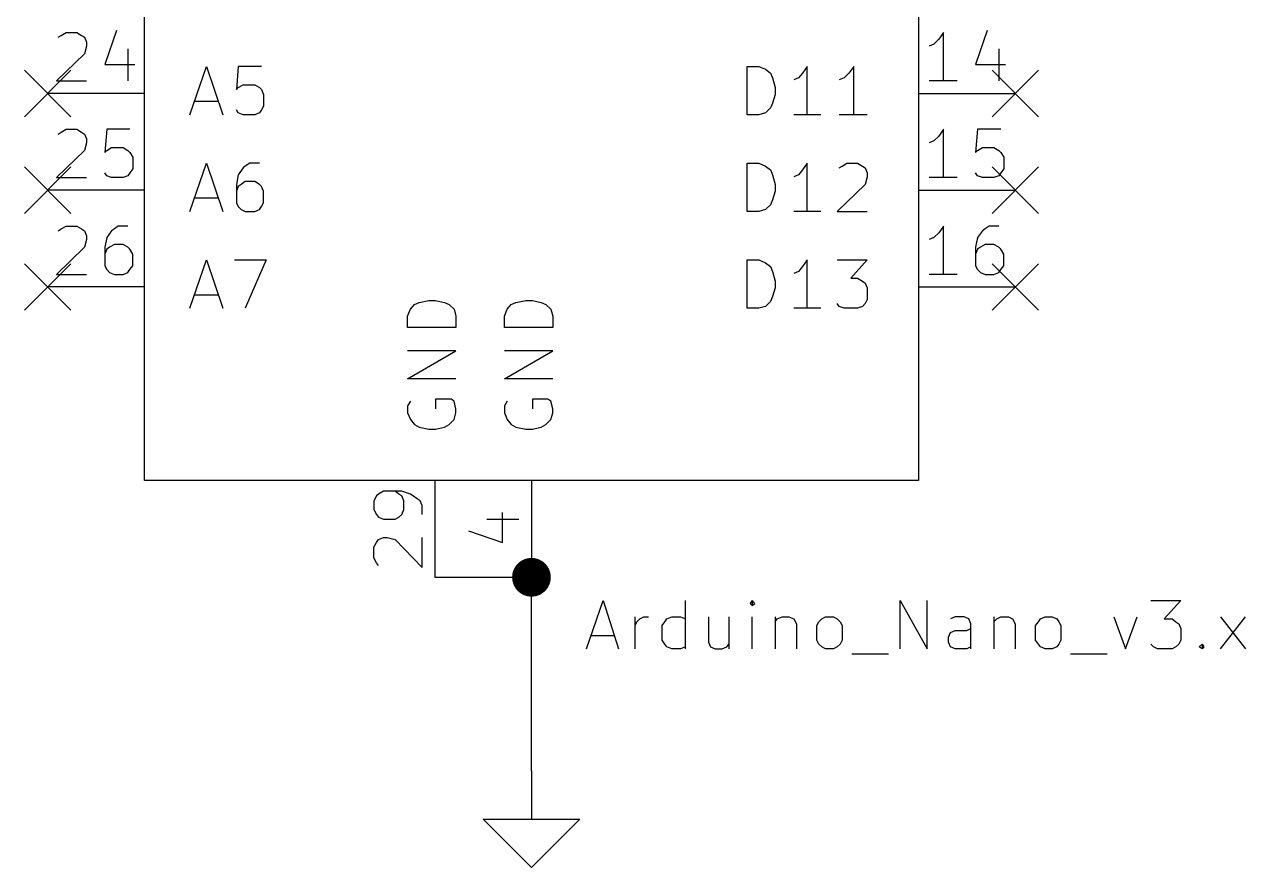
# Model space of a CAD drawing. Extents: x 10 to 287, y -200 to -10.
# Drawn here: x 97.18 to 129.24, y -114.3 to -92.17 of the extents above; entities that cross this region are included whole.
import ezdxf

# ---------------------------------------------------------------- set-up
doc = ezdxf.new("R2010")
doc.units = 0
doc.header["$MEASUREMENT"] = 0
for name, color, linetype in [('BLUE2', 5, 'CONTINUOUS'), ('CYAN2', 4, 'CONTINUOUS'), ('GREEN2', 3, 'CONTINUOUS'), ('LYELLOW', 51, 'CONTINUOUS'), ('RED2', 1, 'CONTINUOUS')]:
    doc.layers.add(name, color=color, linetype=linetype)

msp = doc.modelspace()

# ---------------------------------------------------------------- linework, layer by layer
at = {"layer": 'BLUE2', "linetype": 'CONTINUOUS'}
for p, q in [((97.1804, -93.3704), (98.3996, -94.5896)), ((98.3996, -93.3704), (97.1804, -94.5896)), ((122.58, -93.3704), (123.8, -94.5896)), ((123.8, -93.3704), (122.58, -94.5896)), ((97.1804, -95.9104), (98.3996, -97.1296)), ((98.3996, -95.9104), (97.1804, -97.1296)), ((122.58, -95.9104), (123.8, -97.1296)), ((123.8, -95.9104), (122.58, -97.1296)), ((97.1804, -98.4504), (98.3996, -99.6696)), ((98.3996, -98.4504), (97.1804, -99.6696)), ((122.58, -98.4504), (123.8, -99.6696)), ((123.8, -98.4504), (122.58, -99.6696))]:
    msp.add_line(p, q, dxfattribs=at)
at = {"layer": 'CYAN2', "linetype": 'CONTINUOUS'}
for p, q in [((101.524, -94.5388), (101.956, -93.2688)), ((101.956, -93.2688), (102.387, -94.5388)), ((102.794, -93.2688), (102.743, -93.8784)), ((103.403, -93.2688), (102.794, -93.2688)), ((116.154, -94.5388), (116.154, -93.2688)), ((116.154, -93.2688), (116.459, -93.2688)), ((116.459, -93.2688), (116.637, -93.345)), ((117.729, -93.2688), (117.602, -93.4466)), ((117.729, -94.5388), (117.729, -93.2688)), ((118.948, -93.2688), (118.821, -93.4466)), ((118.948, -94.5388), (118.948, -93.2688)), ((116.637, -93.345), (116.764, -93.4466)), ((116.764, -93.4466), (116.815, -93.5736)), ((116.815, -93.5736), (116.891, -93.8276)), ((117.5, -93.5736), (117.373, -93.6244)), ((117.602, -93.4466), (117.5, -93.5736)), ((118.694, -93.5736), (118.567, -93.6244)), ((118.821, -93.4466), (118.694, -93.5736)), ((102.743, -93.8784), (102.794, -93.8276)), ((102.794, -93.8276), (102.921, -93.7514)), ((102.921, -93.7514), (103.226, -93.7514)), ((103.226, -93.7514), (103.353, -93.8276)), ((103.353, -93.8276), (103.403, -93.8784)), ((103.403, -93.8784), (103.454, -94.0054)), ((116.891, -93.8276), (116.891, -94.0054)), ((101.651, -94.1832), (102.26, -94.1832)), ((103.454, -94.0054), (103.454, -94.3102)), ((116.815, -94.234), (116.764, -94.361)), ((116.891, -94.0054), (116.815, -94.234)), ((102.794, -94.488), (102.743, -94.4118)), ((102.921, -94.5388), (102.794, -94.488)), ((103.226, -94.5388), (102.921, -94.5388)), ((103.353, -94.488), (103.226, -94.5388)), ((103.403, -94.4118), (103.353, -94.488)), ((103.454, -94.3102), (103.403, -94.4118)), ((116.459, -94.5388), (116.154, -94.5388)), ((116.637, -94.488), (116.459, -94.5388)), ((116.764, -94.361), (116.637, -94.488)), ((118.085, -94.5388), (117.373, -94.5388)), ((119.304, -94.5388), (118.567, -94.5388)), ((101.524, -97.0788), (101.956, -95.8088)), ((101.956, -95.8088), (102.387, -97.0788)), ((103.099, -95.8088), (102.972, -95.885)), ((103.353, -95.8088), (103.099, -95.8088)), ((116.154, -97.0788), (116.154, -95.8088)), ((116.154, -95.8088), (116.459, -95.8088)), ((116.459, -95.8088), (116.637, -95.885)), ((117.729, -95.8088), (117.602, -95.9866)), ((117.729, -97.0788), (117.729, -95.8088)), ((118.643, -95.885), (118.77, -95.8088)), ((118.77, -95.8088), (119.05, -95.8088)), ((119.05, -95.8088), (119.177, -95.885)), ((102.794, -96.1136), (102.743, -96.3676)), ((102.921, -95.9358), (102.794, -96.1136)), ((102.972, -95.885), (102.921, -95.9358)), ((116.637, -95.885), (116.764, -95.9866)), ((116.764, -95.9866), (116.815, -96.1136)), ((116.815, -96.1136), (116.891, -96.3676)), ((117.5, -96.1136), (117.373, -96.1644)), ((117.602, -95.9866), (117.5, -96.1136)), ((118.567, -95.9358), (118.643, -95.885)), ((119.177, -95.885), (119.253, -95.9358)), ((119.253, -95.9358), (119.304, -96.0628)), ((119.304, -96.0628), (119.304, -96.1644)), ((102.743, -96.3676), (102.743, -96.8502)), ((102.794, -96.4184), (102.743, -96.5454)), ((102.87, -96.3676), (102.794, -96.4184)), ((102.972, -96.2914), (102.87, -96.3676)), ((103.226, -96.2914), (102.972, -96.2914)), ((103.353, -96.3676), (103.226, -96.2914)), ((103.403, -96.4184), (103.353, -96.3676)), ((103.454, -96.5454), (103.403, -96.4184)), ((116.891, -96.3676), (116.891, -96.5454)), ((119.253, -96.3676), (118.516, -97.0788)), ((119.304, -96.1644), (119.253, -96.3676)), ((101.651, -96.7232), (102.26, -96.7232)), ((103.454, -96.8502), (103.454, -96.5454)), ((116.815, -96.774), (116.764, -96.901)), ((116.891, -96.5454), (116.815, -96.774)), ((102.743, -96.8502), (102.794, -96.9518)), ((102.794, -96.9518), (102.87, -97.028)), ((102.87, -97.028), (102.972, -97.0788)), ((102.972, -97.0788), (103.226, -97.0788)), ((103.226, -97.0788), (103.353, -97.028)), ((103.353, -97.028), (103.403, -96.9518)), ((103.403, -96.9518), (103.454, -96.8502)), ((116.459, -97.0788), (116.154, -97.0788)), ((116.637, -97.028), (116.459, -97.0788)), ((116.764, -96.901), (116.637, -97.028)), ((118.085, -97.0788), (117.373, -97.0788)), ((118.516, -97.0788), (119.304, -97.0788)), ((101.524, -99.6188), (101.956, -98.3488)), ((101.956, -98.3488), (102.387, -99.6188)), ((102.692, -98.3488), (103.53, -98.3488)), ((103.53, -98.3488), (102.972, -99.6188)), ((116.154, -99.6188), (116.154, -98.3488)), ((116.154, -98.3488), (116.459, -98.3488)), ((116.459, -98.3488), (116.637, -98.425)), ((117.729, -98.3488), (117.602, -98.5266)), ((117.729, -99.6188), (117.729, -98.3488)), ((118.516, -98.3488), (119.304, -98.3488)), ((119.304, -98.3488), (118.872, -98.8314)), ((116.637, -98.425), (116.764, -98.5266)), ((116.764, -98.5266), (116.815, -98.6536)), ((116.815, -98.6536), (116.891, -98.9076)), ((117.5, -98.6536), (117.373, -98.7044)), ((117.602, -98.5266), (117.5, -98.6536)), ((116.891, -98.9076), (116.891, -99.0854)), ((118.872, -98.8314), (119.05, -98.8314)), ((119.05, -98.8314), (119.177, -98.9076)), ((119.177, -98.9076), (119.253, -98.9584)), ((119.253, -98.9584), (119.304, -99.0854)), ((101.651, -99.2632), (102.26, -99.2632)), ((116.815, -99.314), (116.764, -99.441)), ((116.891, -99.0854), (116.815, -99.314)), ((119.304, -99.0854), (119.304, -99.3902)), ((107.239, -99.822), (107.315, -99.6442)), ((107.315, -99.6442), (107.417, -99.5172)), ((107.417, -99.5172), (107.544, -99.4664)), ((107.544, -99.4664), (107.798, -99.4156)), ((107.798, -99.4156), (107.975, -99.4156)), ((107.975, -99.4156), (108.204, -99.4664)), ((108.204, -99.4664), (108.331, -99.5172)), ((108.331, -99.5172), (108.458, -99.6442)), ((108.458, -99.6442), (108.509, -99.822)), ((109.779, -99.822), (109.855, -99.6442)), ((109.855, -99.6442), (109.957, -99.5172)), ((109.957, -99.5172), (110.084, -99.4664)), ((110.084, -99.4664), (110.338, -99.4156)), ((110.338, -99.4156), (110.515, -99.4156)), ((110.515, -99.4156), (110.744, -99.4664)), ((110.744, -99.4664), (110.871, -99.5172)), ((110.871, -99.5172), (110.998, -99.6442)), ((110.998, -99.6442), (111.049, -99.822)), ((116.459, -99.6188), (116.154, -99.6188)), ((116.637, -99.568), (116.459, -99.6188)), ((116.764, -99.441), (116.637, -99.568)), ((118.085, -99.6188), (117.373, -99.6188)), ((118.567, -99.568), (118.516, -99.4918)), ((118.694, -99.6188), (118.567, -99.568)), ((119.05, -99.6188), (118.694, -99.6188)), ((119.177, -99.568), (119.05, -99.6188)), ((119.253, -99.4918), (119.177, -99.568)), ((119.304, -99.3902), (119.253, -99.4918)), ((107.239, -100.127), (107.239, -99.822)), ((108.509, -99.822), (108.509, -100.127)), ((109.779, -100.127), (109.779, -99.822)), ((111.049, -99.822), (111.049, -100.127)), ((108.509, -100.127), (107.239, -100.127)), ((111.049, -100.127), (109.779, -100.127)), ((107.239, -101.473), (108.509, -100.736)), ((108.509, -100.736), (107.239, -100.736)), ((109.779, -101.473), (111.049, -100.736)), ((111.049, -100.736), (109.779, -100.736)), ((108.509, -101.473), (107.239, -101.473)), ((111.049, -101.473), (109.779, -101.473)), ((107.315, -102.057), (107.239, -102.184)), ((107.239, -102.184), (107.239, -102.362)), ((108.382, -102.006), (107.975, -102.006)), ((107.975, -102.006), (107.975, -102.26)), ((108.458, -102.057), (108.382, -102.006)), ((108.509, -102.26), (108.458, -102.057)), ((109.855, -102.057), (109.779, -102.184)), ((109.779, -102.184), (109.779, -102.362)), ((110.922, -102.006), (110.515, -102.006)), ((110.515, -102.006), (110.515, -102.26)), ((110.998, -102.057), (110.922, -102.006)), ((111.049, -102.26), (110.998, -102.057)), ((107.239, -102.362), (107.315, -102.54)), ((107.315, -102.54), (107.417, -102.667)), ((108.331, -102.667), (108.458, -102.54)), ((108.458, -102.54), (108.509, -102.362)), ((108.509, -102.362), (108.509, -102.26)), ((109.779, -102.362), (109.855, -102.54)), ((109.855, -102.54), (109.957, -102.667)), ((110.871, -102.667), (110.998, -102.54)), ((110.998, -102.54), (111.049, -102.362)), ((111.049, -102.362), (111.049, -102.26)), ((107.417, -102.667), (107.544, -102.743)), ((107.544, -102.743), (107.798, -102.794)), ((107.798, -102.794), (107.975, -102.794)), ((107.975, -102.794), (108.204, -102.743)), ((108.204, -102.743), (108.331, -102.667)), ((109.957, -102.667), (110.084, -102.743)), ((110.084, -102.743), (110.338, -102.794)), ((110.338, -102.794), (110.515, -102.794)), ((110.515, -102.794), (110.744, -102.743)), ((110.744, -102.743), (110.871, -102.667)), ((111.938, -108.56), (112.37, -107.29)), ((112.37, -107.29), (112.776, -108.56)), ((114.529, -108.56), (114.529, -107.29)), ((116.281, -107.29), (116.23, -107.366)), ((116.23, -107.366), (116.281, -107.417)), ((116.357, -107.366), (116.281, -107.29)), ((116.281, -107.29), (116.281, -107.417)), ((116.281, -107.417), (116.357, -107.366)), ((120.167, -108.56), (120.167, -107.29)), ((120.167, -107.29), (120.879, -108.56)), ((120.879, -108.56), (120.879, -107.29)), ((126.746, -107.29), (127.533, -107.29)), ((127.533, -107.29), (127.102, -107.772)), ((113.208, -108.56), (113.208, -107.721)), ((113.208, -107.95), (113.259, -107.848)), ((113.259, -107.848), (113.335, -107.772)), ((113.335, -107.772), (113.436, -107.721)), ((113.436, -107.721), (113.563, -107.721)), ((113.919, -107.95), (113.995, -107.848)), ((113.919, -108.331), (113.919, -107.95)), ((113.995, -107.848), (114.046, -107.772)), ((114.046, -107.772), (114.173, -107.721)), ((114.173, -107.721), (114.402, -107.721)), ((114.402, -107.721), (114.529, -107.772)), ((115.138, -107.721), (115.138, -108.382)), ((115.672, -107.721), (115.672, -108.56)), ((116.281, -108.56), (116.281, -107.721)), ((116.891, -107.721), (116.891, -108.56)), ((116.891, -107.848), (116.942, -107.772)), ((116.942, -107.772), (117.069, -107.721)), ((117.069, -107.721), (117.246, -107.721)), ((117.246, -107.721), (117.373, -107.772)), ((117.373, -107.772), (117.45, -107.899)), ((117.45, -107.899), (117.45, -108.56)), ((117.983, -107.95), (118.034, -107.848)), ((117.983, -108.331), (117.983, -107.95)), ((118.034, -107.848), (118.11, -107.772)), ((118.11, -107.772), (118.212, -107.721)), ((118.212, -107.721), (118.415, -107.721)), ((118.415, -107.721), (118.516, -107.772)), ((118.516, -107.772), (118.593, -107.848)), ((118.593, -107.848), (118.643, -107.95)), ((118.643, -107.95), (118.643, -108.331)), ((121.615, -107.721), (121.488, -107.772)), ((121.844, -107.721), (121.615, -107.721)), ((121.971, -107.772), (121.844, -107.721)), ((122.022, -107.899), (121.971, -107.772)), ((122.022, -108.56), (122.022, -107.899)), ((122.631, -107.721), (122.631, -108.56)), ((122.631, -107.848), (122.707, -107.772)), ((122.707, -107.772), (122.809, -107.721)), ((122.809, -107.721), (123.012, -107.721)), ((123.012, -107.721), (123.114, -107.772)), ((123.114, -107.772), (123.19, -107.899)), ((123.19, -107.899), (123.19, -108.56)), ((123.723, -107.95), (123.8, -107.848)), ((123.723, -108.331), (123.723, -107.95)), ((123.8, -107.848), (123.85, -107.772)), ((123.85, -107.772), (123.977, -107.721)), ((123.977, -107.721), (124.155, -107.721)), ((124.155, -107.721), (124.282, -107.772)), ((124.282, -107.772), (124.333, -107.848)), ((124.333, -107.848), (124.384, -107.95)), ((124.384, -107.95), (124.384, -108.331)), ((125.781, -107.721), (126.086, -108.56)), ((126.086, -108.56), (126.39, -107.721)), ((127.102, -107.772), (127.305, -107.772)), ((127.305, -107.772), (127.406, -107.848)), ((127.406, -107.848), (127.483, -107.899)), ((127.483, -107.899), (127.533, -108.026)), ((128.575, -108.56), (129.235, -107.721)), ((128.575, -107.721), (129.235, -108.56)), ((112.065, -108.204), (112.649, -108.204)), ((113.995, -108.433), (113.919, -108.331)), ((118.034, -108.433), (117.983, -108.331)), ((118.643, -108.331), (118.593, -108.433)), ((121.437, -108.255), (121.488, -108.128)), ((121.437, -108.382), (121.437, -108.255)), ((121.488, -108.128), (121.615, -108.077)), ((121.615, -108.077), (121.92, -108.077)), ((121.92, -108.077), (122.022, -108.026)), ((123.8, -108.433), (123.723, -108.331)), ((124.384, -108.331), (124.333, -108.433)), ((127.533, -108.331), (127.483, -108.433)), ((127.533, -108.026), (127.533, -108.331)), ((114.046, -108.509), (113.995, -108.433)), ((114.173, -108.56), (114.046, -108.509)), ((114.402, -108.56), (114.173, -108.56)), ((114.529, -108.509), (114.402, -108.56)), ((115.138, -108.382), (115.189, -108.509)), ((115.189, -108.509), (115.316, -108.56)), ((115.316, -108.56), (115.494, -108.56)), ((115.494, -108.56), (115.621, -108.509)), ((115.621, -108.509), (115.672, -108.433)), ((118.11, -108.509), (118.034, -108.433)), ((118.212, -108.56), (118.11, -108.509)), ((118.415, -108.56), (118.212, -108.56)), ((118.516, -108.509), (118.415, -108.56)), ((118.593, -108.433), (118.516, -108.509)), ((121.488, -108.509), (121.437, -108.382)), ((121.615, -108.56), (121.488, -108.509)), ((121.92, -108.56), (121.615, -108.56)), ((122.022, -108.509), (121.92, -108.56)), ((123.85, -108.509), (123.8, -108.433)), ((123.977, -108.56), (123.85, -108.509)), ((124.155, -108.56), (123.977, -108.56)), ((124.282, -108.509), (124.155, -108.56)), ((124.333, -108.433), (124.282, -108.509)), ((126.822, -108.509), (126.746, -108.433)), ((126.924, -108.56), (126.822, -108.509)), ((127.305, -108.56), (126.924, -108.56)), ((127.406, -108.509), (127.305, -108.56)), ((127.483, -108.433), (127.406, -108.509)), ((128.016, -108.509), (128.092, -108.433)), ((128.092, -108.56), (128.016, -108.509)), ((128.092, -108.433), (128.143, -108.509)), ((128.092, -108.433), (128.092, -108.56)), ((128.143, -108.509), (128.092, -108.56)), ((118.897, -108.687), (119.863, -108.687)), ((124.638, -108.687), (125.603, -108.687))]:
    msp.add_line(p, q, dxfattribs=at)
at = {"layer": 'GREEN2', "linetype": 'CONTINUOUS'}
for p in [(107.95, -106.68), (110.49, -111.76)]:
    msp.add_line(p, (110.49, -106.68), dxfattribs=at)
at = {"layer": 'GREEN2', "const_width": 0.508}
msp.add_lwpolyline([(110.236, -106.68, 1), (110.744, -106.68, 1)], format="xyb", close=True, dxfattribs=at)
at = {"layer": 'LYELLOW', "linetype": 'CONTINUOUS'}
for p, q in [((100.33, -104.14), (100.33, -58.42)), ((120.65, -58.42), (120.65, -104.14)), ((120.65, -104.14), (100.33, -104.14))]:
    msp.add_line(p, q, dxfattribs=at)
at = {"layer": 'RED2', "linetype": 'CONTINUOUS'}
for p, q in [((100.33, -104.14), (100.33, -58.42)), ((120.65, -58.42), (120.65, -104.14)), ((98.0694, -92.5068), (98.1456, -92.456)), ((98.1456, -92.456), (98.2726, -92.3798)), ((98.2726, -92.3798), (98.552, -92.3798)), ((98.552, -92.3798), (98.679, -92.456)), ((98.679, -92.456), (98.7552, -92.5068)), ((98.7552, -92.5068), (98.806, -92.6338)), ((98.806, -92.6338), (98.806, -92.7354)), ((99.5934, -92.329), (99.2886, -93.218)), ((121.183, -92.5576), (121.056, -92.6846)), ((121.31, -92.3798), (121.183, -92.5576)), ((121.31, -93.6498), (121.31, -92.3798)), ((122.453, -92.329), (122.149, -93.218)), ((98.7552, -92.9386), (98.0186, -93.6498)), ((98.806, -92.7354), (98.7552, -92.9386)), ((99.8982, -92.8116), (99.8982, -93.6498)), ((121.056, -92.6846), (120.929, -92.7354)), ((122.758, -92.8116), (122.758, -93.6498)), ((99.2886, -93.218), (100.076, -93.218)), ((122.149, -93.218), (122.936, -93.218)), ((98.0186, -93.6498), (98.806, -93.6498)), ((121.666, -93.6498), (120.929, -93.6498)), ((100.33, -93.98), (97.79, -93.98)), ((120.65, -93.98), (123.19, -93.98)), ((98.0694, -95.0468), (98.1456, -94.996)), ((98.1456, -94.996), (98.2726, -94.9198)), ((98.2726, -94.9198), (98.552, -94.9198)), ((98.552, -94.9198), (98.679, -94.996)), ((98.679, -94.996), (98.7552, -95.0468)), ((98.7552, -95.0468), (98.806, -95.1738)), ((98.806, -95.1738), (98.806, -95.2754)), ((99.3394, -94.9198), (99.2886, -95.5294)), ((99.949, -94.9198), (99.3394, -94.9198)), ((121.183, -95.0976), (121.056, -95.2246)), ((121.31, -94.9198), (121.183, -95.0976)), ((121.31, -96.1898), (121.31, -94.9198)), ((122.199, -94.9198), (122.149, -95.5294)), ((122.809, -94.9198), (122.199, -94.9198)), ((98.7552, -95.4786), (98.0186, -96.1898)), ((98.806, -95.2754), (98.7552, -95.4786)), ((99.2886, -95.5294), (99.3394, -95.4786)), ((99.3394, -95.4786), (99.4664, -95.4024)), ((99.4664, -95.4024), (99.7712, -95.4024)), ((99.7712, -95.4024), (99.8982, -95.4786)), ((99.8982, -95.4786), (99.949, -95.5294)), ((121.056, -95.2246), (120.929, -95.2754)), ((122.149, -95.5294), (122.199, -95.4786)), ((122.199, -95.4786), (122.326, -95.4024)), ((122.326, -95.4024), (122.631, -95.4024)), ((122.631, -95.4024), (122.758, -95.4786)), ((122.758, -95.4786), (122.809, -95.5294)), ((99.949, -95.5294), (100.025, -95.6564)), ((100.025, -95.6564), (100.025, -95.9612)), ((122.809, -95.5294), (122.885, -95.6564)), ((122.885, -95.6564), (122.885, -95.9612)), ((99.3394, -96.139), (99.2886, -96.0628)), ((99.4664, -96.1898), (99.3394, -96.139)), ((99.8982, -96.139), (99.7712, -96.1898)), ((99.949, -96.0628), (99.8982, -96.139)), ((100.025, -95.9612), (99.949, -96.0628)), ((122.199, -96.139), (122.149, -96.0628)), ((122.326, -96.1898), (122.199, -96.139)), ((122.758, -96.139), (122.631, -96.1898)), ((122.809, -96.0628), (122.758, -96.139)), ((122.885, -95.9612), (122.809, -96.0628)), ((98.0186, -96.1898), (98.806, -96.1898)), ((99.7712, -96.1898), (99.4664, -96.1898)), ((121.666, -96.1898), (120.929, -96.1898)), ((122.631, -96.1898), (122.326, -96.1898)), ((100.33, -96.52), (97.79, -96.52)), ((120.65, -96.52), (123.19, -96.52)), ((98.0694, -97.5868), (98.1456, -97.536)), ((98.1456, -97.536), (98.2726, -97.4598)), ((98.2726, -97.4598), (98.552, -97.4598)), ((98.552, -97.4598), (98.679, -97.536)), ((98.679, -97.536), (98.7552, -97.5868)), ((98.7552, -97.5868), (98.806, -97.7138)), ((98.806, -97.7138), (98.806, -97.8154)), ((99.3394, -97.7646), (99.2886, -98.0186)), ((99.4664, -97.5868), (99.3394, -97.7646)), ((99.5426, -97.536), (99.4664, -97.5868)), ((99.6442, -97.4598), (99.5426, -97.536)), ((99.8982, -97.4598), (99.6442, -97.4598)), ((121.056, -97.7646), (120.929, -97.8154)), ((121.183, -97.6376), (121.056, -97.7646)), ((121.31, -97.4598), (121.183, -97.6376)), ((121.31, -98.7298), (121.31, -97.4598)), ((122.199, -97.7646), (122.149, -98.0186)), ((122.326, -97.5868), (122.199, -97.7646)), ((122.403, -97.536), (122.326, -97.5868)), ((122.504, -97.4598), (122.403, -97.536)), ((122.758, -97.4598), (122.504, -97.4598)), ((98.7552, -98.0186), (98.0186, -98.7298)), ((98.806, -97.8154), (98.7552, -98.0186)), ((99.2886, -98.0186), (99.2886, -98.5012)), ((99.3394, -98.0694), (99.2886, -98.1964)), ((99.4156, -98.0186), (99.3394, -98.0694)), ((99.5426, -97.9424), (99.4156, -98.0186)), ((99.7712, -97.9424), (99.5426, -97.9424)), ((99.8982, -98.0186), (99.7712, -97.9424)), ((99.949, -98.0694), (99.8982, -98.0186)), ((100.025, -98.1964), (99.949, -98.0694)), ((122.149, -98.0186), (122.149, -98.5012)), ((122.199, -98.0694), (122.149, -98.1964)), ((122.276, -98.0186), (122.199, -98.0694)), ((122.403, -97.9424), (122.276, -98.0186)), ((122.631, -97.9424), (122.403, -97.9424)), ((122.758, -98.0186), (122.631, -97.9424)), ((122.809, -98.0694), (122.758, -98.0186)), ((122.885, -98.1964), (122.809, -98.0694)), ((100.025, -98.5012), (100.025, -98.1964)), ((122.885, -98.5012), (122.885, -98.1964)), ((99.2886, -98.5012), (99.3394, -98.6028)), ((99.3394, -98.6028), (99.4156, -98.679)), ((99.4156, -98.679), (99.5426, -98.7298)), ((99.7712, -98.7298), (99.8982, -98.679)), ((99.8982, -98.679), (99.949, -98.6028)), ((99.949, -98.6028), (100.025, -98.5012)), ((122.149, -98.5012), (122.199, -98.6028)), ((122.199, -98.6028), (122.276, -98.679)), ((122.276, -98.679), (122.403, -98.7298)), ((122.631, -98.7298), (122.758, -98.679)), ((122.758, -98.679), (122.809, -98.6028)), ((122.809, -98.6028), (122.885, -98.5012)), ((98.0186, -98.7298), (98.806, -98.7298)), ((99.5426, -98.7298), (99.7712, -98.7298)), ((121.666, -98.7298), (120.929, -98.7298)), ((122.403, -98.7298), (122.631, -98.7298)), ((100.33, -99.06), (97.79, -99.06)), ((120.65, -99.06), (123.19, -99.06)), ((120.65, -104.14), (100.33, -104.14)), ((107.95, -104.14), (107.95, -106.68)), ((110.49, -104.14), (110.49, -106.68)), ((106.477, -104.496), (106.426, -104.546)), ((106.604, -104.419), (106.477, -104.496)), ((107.086, -104.419), (106.604, -104.419)), ((107.01, -104.496), (106.909, -104.419)), ((107.086, -104.546), (107.01, -104.496)), ((107.315, -104.496), (107.086, -104.419)), ((107.493, -104.623), (107.315, -104.496)), ((106.426, -104.546), (106.35, -104.673)), ((106.35, -104.673), (106.35, -104.902)), ((107.137, -104.673), (107.086, -104.546)), ((107.137, -104.902), (107.137, -104.673)), ((107.569, -104.673), (107.493, -104.623)), ((107.62, -104.8), (107.569, -104.673)), ((107.62, -105.029), (107.62, -104.8)), ((106.35, -104.902), (106.426, -105.029)), ((106.426, -105.029), (106.477, -105.105)), ((106.477, -105.105), (106.604, -105.156)), ((106.909, -105.156), (107.01, -105.105)), ((107.01, -105.105), (107.086, -105.029)), ((107.086, -105.029), (107.137, -104.902)), ((109.728, -105.766), (109.728, -104.978)), ((106.604, -105.156), (106.909, -105.156)), ((109.322, -105.156), (110.16, -105.156)), ((106.35, -105.893), (106.426, -105.766)), ((106.426, -105.766), (106.477, -105.689)), ((106.477, -105.689), (106.604, -105.639)), ((106.604, -105.639), (106.705, -105.639)), ((106.705, -105.639), (106.909, -105.689)), ((106.909, -105.689), (107.62, -106.426)), ((107.62, -106.426), (107.62, -105.639)), ((108.839, -105.461), (109.728, -105.766)), ((106.35, -106.172), (106.35, -105.893)), ((106.426, -106.299), (106.35, -106.172)), ((106.477, -106.375), (106.426, -106.299)), ((110.49, -111.76), (110.49, -113.03)), ((110.49, -114.3), (109.22, -113.03)), ((109.22, -113.03), (110.49, -113.03)), ((110.49, -113.03), (111.76, -113.03)), ((111.76, -113.03), (110.49, -114.3))]:
    msp.add_line(p, q, dxfattribs=at)

doc.saveas('drawing.dxf')
